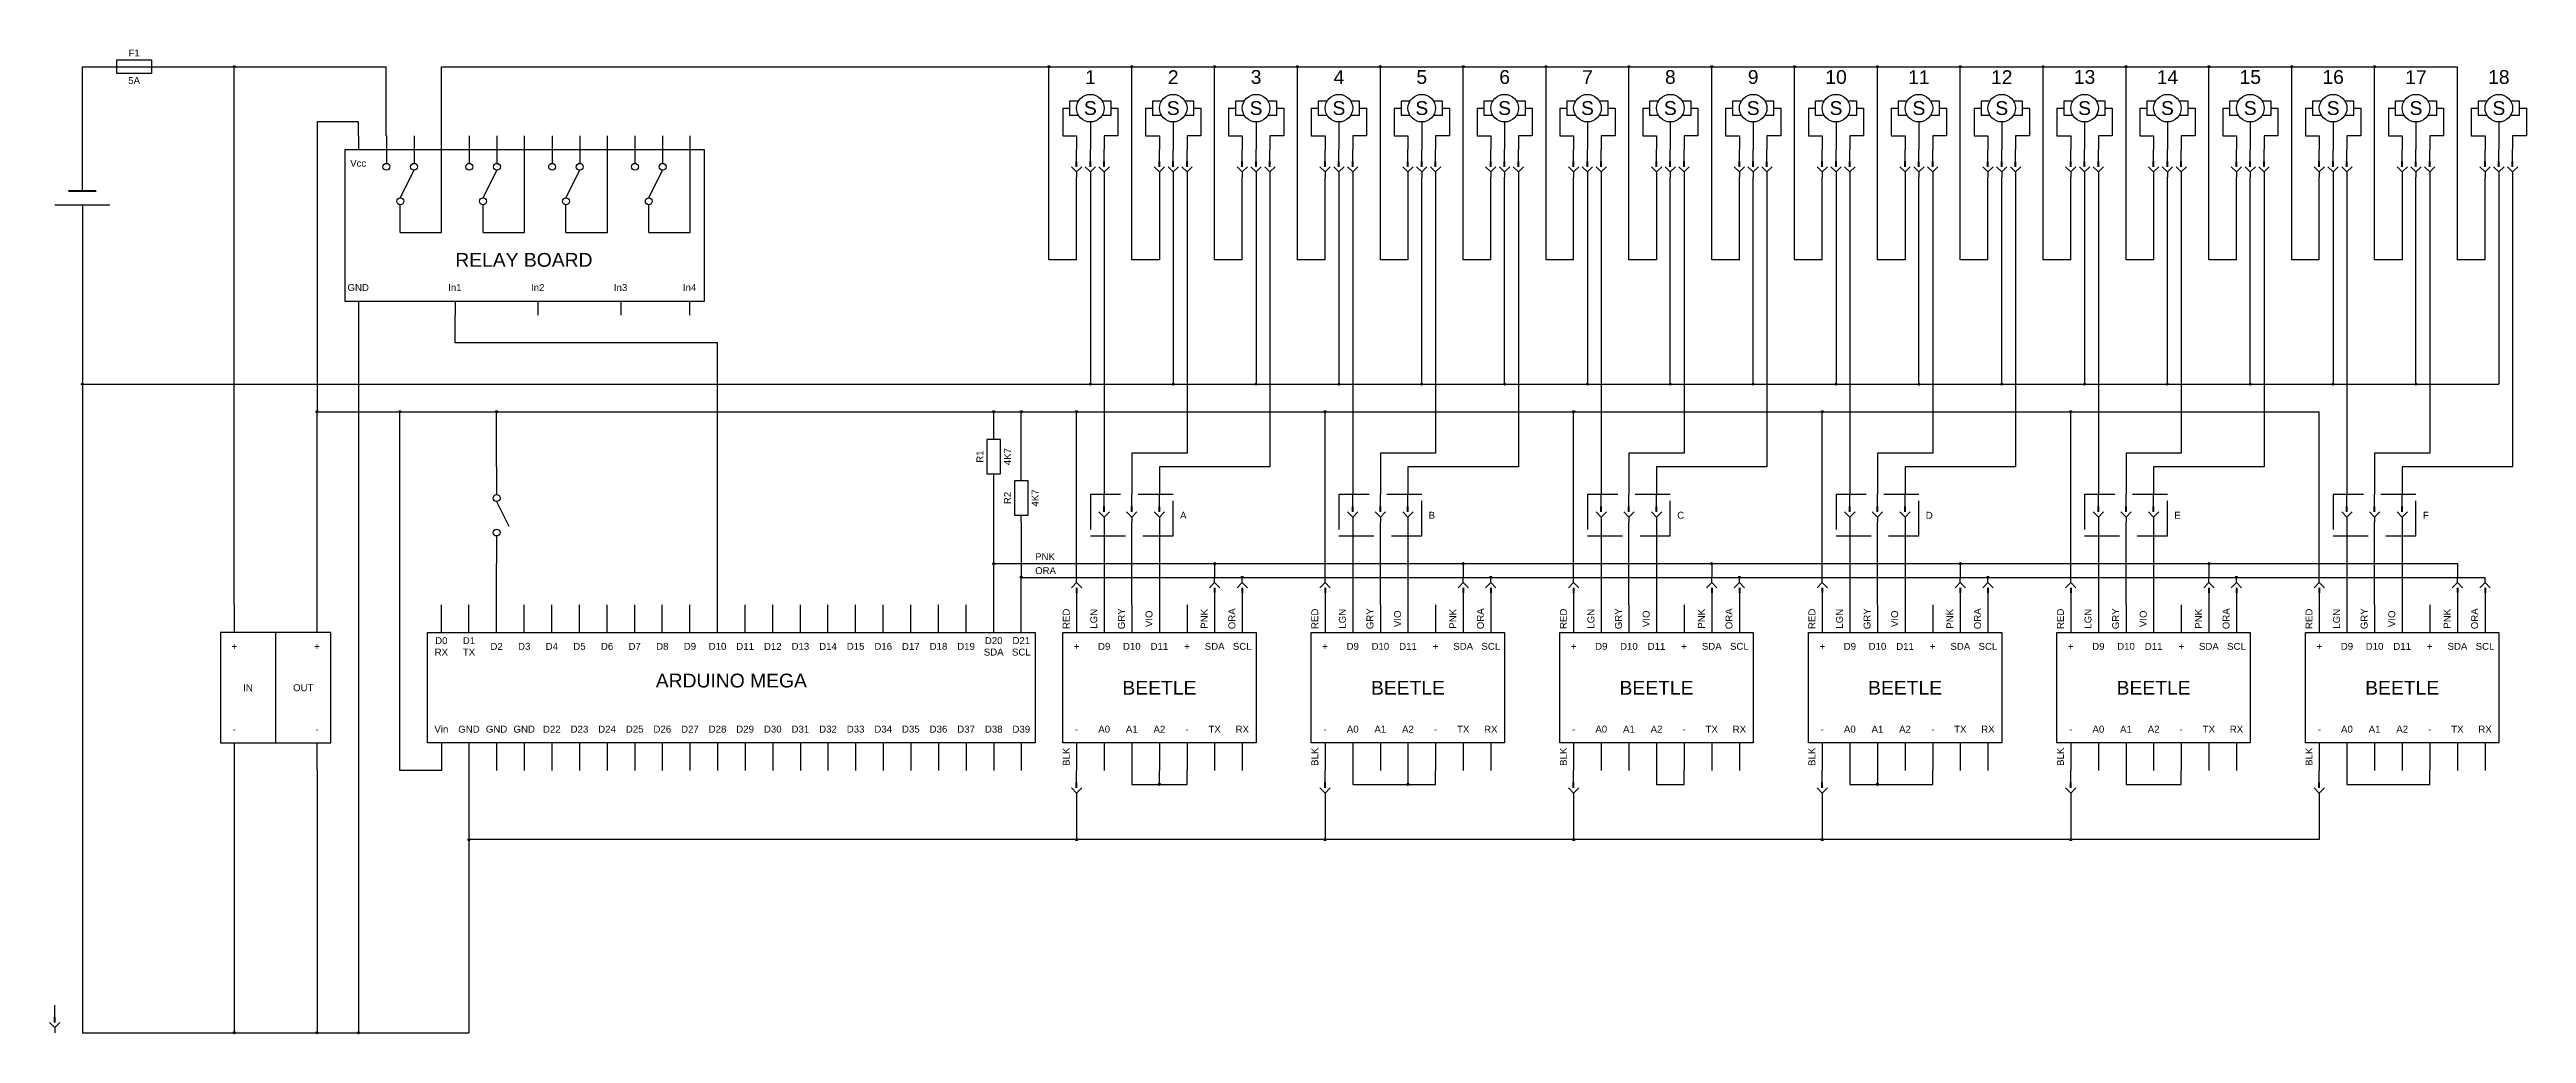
# Model space of a CAD drawing. Header units: millimetres. Extents: x -2 to 895, y 0 to 356.
import ezdxf
from ezdxf.enums import TextEntityAlignment as Align

# ---------------------------------------------------------------- set-up
doc = ezdxf.new("R2010")
doc.units = ezdxf.units.MM
doc.linetypes.add('BORDER', pattern=[44.45, 12.7, -6.35, 12.7, -6.35, 0, -6.35])
doc.styles.get("Standard").update_dxf_attribs({"font": 'arial.ttf'})

# ---------------------------------------------------------------- blocks, each defined once
blk = doc.blocks.new('ARDUINO_MEGA')
for p, q in [((0, -10), (0, 0)), ((10, -10), (10, 0)), ((20, -10), (20, 0)), ((30, -10), (30, 0)), ((40, -10), (40, 0)), ((50, -10), (50, 0)), ((60, -10), (60, 0)), ((70, -10), (70, 0)), ((80, -10), (80, 0)), ((90, -10), (90, 0)), ((100, -10), (100, 0)), ((110, -10), (110, 0)), ((120, -10), (120, 0)), ((130, -10), (130, 0)), ((140, -10), (140, 0)), ((150, -10), (150, 0)), ((160, -10), (160, 0)), ((170, -10), (170, 0)), ((180, -10), (180, 0)), ((190, -10), (190, 0)), ((200, -10), (200, 0)), ((210, -10), (210, 0)), ((0, -50), (0, -60)), ((10, -50), (10, -60)), ((20, -50), (20, -60)), ((30, -50), (30, -60)), ((40, -50), (40, -60)), ((50, -50), (50, -60)), ((60, -50), (60, -60)), ((70, -50), (70, -60)), ((80, -50), (80, -60)), ((90, -50), (90, -60)), ((100, -50), (100, -60)), ((110, -50), (110, -60)), ((120, -50), (120, -60)), ((130, -50), (130, -60)), ((140, -50), (140, -60)), ((150, -50), (150, -60)), ((160, -50), (160, -60)), ((170, -50), (170, -60)), ((180, -50), (180, -60)), ((190, -50), (190, -60)), ((200, -50), (200, -60)), ((210, -50), (210, -60))]:
    blk.add_line(p, q)
blk.add_lwpolyline([(-5, -50), (-5, -10), (215, -10), (215, -50)], close=True)
at = {"char_height": 2.5, "attachment_point": 5}
for s, insert, width in [('{D0\\PRX}', (0, -15), 10), ('{D1\\PTX}', (10, -15), 10), ('D2', (20, -15), 10), ('D3', (30, -15), 10), ('D4', (40, -15), 10), ('D5', (50, -15), 10), ('D6', (60, -15), 10), ('D7', (70, -15), 10), ('{D8}', (80, -15), 10), ('{D9}', (90, -15), 10), ('{D10}', (100, -15), 10), ('{D11}', (110, -15), 10), ('{D12}', (120, -15), 10), ('{D13}', (130, -15), 10), ('{D14}', (140, -15), 10), ('{D15}', (150, -15), 10), ('{D16}', (160, -15), 10), ('{D17}', (170, -15), 10), ('{D18}', (180, -15), 10), ('{D19}', (190, -15), 10), ('{D20\\PSDA}', (200, -15), 10), ('{D21\\PSCL}', (210, -15), 10), ('{\\H2x;ARDUINO MEGA}', (105, -27.42), 220), ('{Vin}', (0, -45), 10), ('{GND}', (10, -45), 10), ('{GND}', (20, -45), 10), ('{GND}', (30, -45), 10), ('{D22}', (40, -45), 10), ('{D23}', (50, -45), 10), ('{D24}', (60, -45), 10), ('{D25}', (70, -45), 10), ('{D26}', (80, -45), 10), ('{D27}', (90, -45), 10), ('{D28}', (100, -45), 10), ('{D29}', (110, -45), 10), ('{D30}', (120, -45), 10), ('{D31}', (130, -45), 10), ('{D32}', (140, -45), 10), ('{D33}', (150, -45), 10), ('{D34}', (160, -45), 10), ('{D35}', (170, -45), 10), ('{D36}', (180, -45), 10), ('{D37}', (190, -45), 10), ('{D38}', (200, -45), 10), ('{D39}', (210, -45), 10)]:
    blk.add_mtext(s, dxfattribs=dict(at, insert=insert, width=width))
blk = doc.blocks.new('UBEC')
for p, q in [((0, 0), (0, -10)), ((30, -10), (30, 0)), ((15, -10), (15, -50)), ((0, -50), (0, -60)), ((30, -60), (30, -50))]:
    blk.add_line(p, q)
blk.add_lwpolyline([(35, -50), (35, -10), (-5, -10), (-5, -50)], close=True)
at = {"char_height": 2.5, "width": 10, "attachment_point": 5}
for s, insert in [('{+}', (0, -15)), ('{+}', (30, -15)), ('{IN}', (5, -30)), ('{OUT}', (25, -30)), ('{-}', (0, -45)), ('{-}', (30, -45))]:
    blk.add_mtext(s, dxfattribs=dict(at, insert=insert))
blk = doc.blocks.new('SWITCH-SPST')
for p, q in [((0, 0), (0, -10)), ((0, -12.5), (4.47, -21.44)), ((0, -25), (0, -35))]:
    blk.add_line(p, q)
for centre in [(0, -11.25), (0, -23.75)]:
    blk.add_circle(centre, 1.25)
blk = doc.blocks.new('ARDUINO_BEETLE')
for p, q in [((0, 60), (0, 50)), ((10, 60), (10, 50)), ((20, 60), (20, 50)), ((30, 60), (30, 50)), ((40, 60), (40, 50)), ((50, 60), (50, 50)), ((60, 60), (60, 50)), ((0, 10), (0, 0)), ((10, 10), (10, 0)), ((20, 10), (20, 0)), ((30, 10), (30, 0)), ((40, 10), (40, 0)), ((50, 10), (50, 0)), ((60, 10), (60, 0))]:
    blk.add_line(p, q)
blk.add_lwpolyline([(-5, 10), (-5, 50), (65, 50), (65, 10)], close=True)
at = {"attachment_point": 5}
for s, insert, char_height, width in [('{+}', (0, 45), 2.5, 10), ('D9', (10, 45), 2.5, 10), ('D10', (20, 45), 2.5, 10), ('D11', (30, 45), 2.5, 10), ('{+}', (40, 45), 2.5, 10), ('{+}', (40, 45), 2.5, 10), ('SDA', (50, 45), 2.5, 10), ('SCL', (60, 45), 2.5, 10), ('{BEETLE}', (30, 30), 5, 60), ('{-}', (0, 15), 2.5, 10), ('A0', (10, 15), 2.5, 10), ('A1', (20, 15), 2.5, 10), ('A2', (30, 15), 2.5, 10), ('{-}', (40, 15), 2.5, 10), ('{-}', (40, 15), 2.5, 10), ('{TX}', (50, 15), 2.5, 20), ('RX', (60, 15), 2.5, 20)]:
    blk.add_mtext(s, dxfattribs=dict(at, insert=insert, char_height=char_height, width=width))
blk = doc.blocks.new('RESISTOR')
for p, q in [((0, 15), (0, 17.5)), ((0, 0), (0, 2.5))]:
    blk.add_line(p, q)
blk.add_lwpolyline([(-2.5, 2.5), (2.5, 2.5), (2.5, 15), (-2.5, 15)], close=True)
for tag, p in [('COMPONENT NUMBER', (-5, 8.75)), ('RATING', (5, 8.75))]:
    blk.add_attdef(tag, text='', height=2.5, rotation=90).set_placement(p, align=Align.MIDDLE_CENTER)
blk = doc.blocks.new('PLUG_SOCKET')
for p, q in [((0, 5.625), (0, 10)), ((-1.875, 3.75), (0, 1.875)), ((0, 1.875), (1.875, 3.75)), ((0, 1.875), (0, 0))]:
    blk.add_line(p, q)
at = {"lineweight": 70}
blk.add_line((0, 3.75), (0, 5.625), dxfattribs=at)
blk = doc.blocks.new('SERVO')
for p, q in [((-5, 25), (-2.5, 25)), ((-5, 25), (-5, 15)), ((5, 20), (5, 10)), ((12.5, 25), (15, 25)), ((15, 25), (15, 15)), ((-5, 15), (0, 15)), ((0, 15), (0, 15)), ((0, 15), (0, 10)), ((15, 15), (10, 15)), ((10, 15), (10, 10))]:
    blk.add_line(p, q)
for points in [[(0.67, 27.5), (-2.5, 27.5), (-2.5, 22.5), (0.67, 22.5)], [(9.33, 22.5), (12.5, 22.5), (12.5, 27.5), (9.33, 27.5)]]:
    blk.add_lwpolyline(points)
blk.add_circle((5, 25), 5)
for p in [(0, 0), (5, 0), (10, 0)]:
    blk.add_blockref('PLUG_SOCKET', p)
at = {"insert": (5, 25), "char_height": 5, "width": 20, "attachment_point": 5}
blk.add_mtext('{S}', dxfattribs=at)
blk = doc.blocks.new('BATTERY')
for p, q in [((0, 20), (0, 35)), ((0, 35), (0, 35)), ((-10, 15), (10, 15)), ((0, 15), (0, 0))]:
    blk.add_line(p, q)
at = {"lineweight": 70}
blk.add_line((-5, 20), (5, 20), dxfattribs=at)
blk = doc.blocks.new('FUSE')
blk.add_line((0, 0), (17.5, 0))
blk.add_lwpolyline([(2.5, -2.5), (2.5, 2.5), (15, 2.5), (15, -2.5)], close=True)
for tag, p in [('COMPONENT', (8.75, 5)), ('RATING', (8.75, -5))]:
    blk.add_attdef(tag, text='', height=2.5).set_placement(p, align=Align.MIDDLE_CENTER)
blk = doc.blocks.new('SWITCH-SPDT')
for p, q in [((0, 0), (0, -10)), ((0, -12.5), (-5, -22.5)), ((-5, -35), (-5, -25)), ((5, -35), (5, -25))]:
    blk.add_line(p, q)
for centre in [(0, -11.25), (-5, -23.75), (5, -23.75)]:
    blk.add_circle(centre, 1.25)
blk = doc.blocks.new('4WAY-RELAY-BOARD')
for p, q in [((0.11, 60), (0.11, 65)), ((30.11, 30), (30.11, 65)), ((60.11, 30), (60.11, 65)), ((90.11, 30), (90.11, 65)), ((120.11, 30), (120.11, 65)), ((15.11, 30), (30.11, 30)), ((45.11, 30), (60.11, 30)), ((75.11, 30), (90.11, 30)), ((105.11, 30), (120.11, 30)), ((0.11, 0), (0.11, 5)), ((35.11, 0), (35.11, 5)), ((65.11, 0), (65.11, 5)), ((95.11, 0), (95.11, 5)), ((120, 0), (120, 5))]:
    blk.add_line(p, q)
blk.add_lwpolyline([(125.11, 60), (125.11, 5), (-4.89, 5), (-4.89, 60)], close=True)
at = {"rotation": 180}
for p in [(15.11, 30), (45.11, 30), (75.11, 30), (105.11, 30)]:
    blk.add_blockref('SWITCH-SPDT', p, dxfattribs=at)
at = {"attachment_point": 5}
for s, insert, char_height, width in [('{Vcc}', (-0.11, 55), 2.5, 10), ('{RELAY BOARD}', (59.89, 20), 5, 130), ('{GND}', (-0.11, 10), 2.5, 10), ('{In1}', (34.89, 10), 2.5, 10), ('{In2}', (64.89, 10), 2.5, 10), ('{In3}', (94.89, 10), 2.5, 10), ('{In4}', (119.89, 10), 2.5, 10)]:
    blk.add_mtext(s, dxfattribs=dict(at, insert=insert, char_height=char_height, width=width))
blk = doc.blocks.new('CONNECTION')
at = {"lineweight": 100}
blk.add_circle((0, 0), 0.25, dxfattribs=at)

msp = doc.modelspace()

# ---------------------------------------------------------------- hatches: boundary and pattern name
h = msp.add_hatch(color=256)
h.set_gradient(one_color=1)
edge = h.paths.add_edge_path()
edge.add_arc((125, 225), 1, 0, 360)
edge = h.paths.add_edge_path(flags=16)
edge.add_arc((125, 225), 1, 0, 360)

# ---------------------------------------------------------------- linework, layer by layer
for p, q in [((10, 350), (20, 350)), ((10, 320), (10, 350)), ((35, 350), (120, 350)), ((65, 155), (65, 350)), ((120, 325), (120, 350)), ((140, 325), (140, 350)), ((140, 350), (870, 350)), ((360, 280), (360, 350)), ((390, 280), (390, 350)), ((420, 280), (420, 350)), ((450, 280), (450, 350)), ((480, 280), (480, 350)), ((510, 280), (510, 350)), ((540, 280), (540, 350)), ((570, 280), (570, 350)), ((600, 280), (600, 350)), ((630, 280), (630, 350)), ((660, 280), (660, 350)), ((690, 280), (690, 350)), ((720, 280), (720, 350)), ((750, 280), (750, 350)), ((780, 280), (780, 350)), ((810, 280), (810, 350)), ((840, 280), (840, 350)), ((870, 280), (870, 350)), ((110, 330), (95, 330)), ((95, 330), (95, 225)), ((110, 325), (110, 330)), ((370, 280), (370, 310)), ((375, 310), (375, 235)), ((380, 310), (380, 195)), ((400, 310), (400, 280)), ((405, 310), (405, 235)), ((410, 310), (410, 210)), ((430, 280), (430, 310)), ((435, 310), (435, 235)), ((440, 310), (440, 205)), ((460, 280), (460, 310)), ((465, 310), (465, 235)), ((470, 310), (470, 195)), ((490, 310), (490, 280)), ((495, 235), (495, 310)), ((500, 310), (500, 210)), ((520, 280), (520, 310)), ((525, 235), (525, 310)), ((530, 310), (530, 205)), ((550, 280), (550, 310)), ((555, 310), (555, 235)), ((560, 310), (560, 195)), ((580, 310), (580, 280)), ((585, 235), (585, 310)), ((590, 310), (590, 210)), ((610, 280), (610, 310)), ((615, 235), (615, 310)), ((620, 310), (620, 205)), ((640, 280), (640, 310)), ((645, 310), (645, 235)), ((650, 310), (650, 195)), ((670, 310), (670, 280)), ((675, 235), (675, 310)), ((680, 310), (680, 210)), ((700, 280), (700, 310)), ((705, 235), (705, 310)), ((710, 310), (710, 205)), ((730, 280), (730, 310)), ((735, 310), (735, 235)), ((740, 310), (740, 195)), ((760, 310), (760, 280)), ((765, 235), (765, 310)), ((770, 310), (770, 210)), ((790, 280), (790, 310)), ((795, 235), (795, 310)), ((800, 310), (800, 205)), ((820, 280), (820, 310)), ((825, 310), (825, 235)), ((830, 310), (830, 195)), ((850, 310), (850, 280)), ((855, 235), (855, 310)), ((860, 310), (860, 210)), ((880, 280), (880, 310)), ((885, 310), (885, 235)), ((890, 310), (890, 205)), ((10, 285), (10, 235)), ((370, 280), (360, 280)), ((400, 280), (390, 280)), ((430, 280), (420, 280)), ((460, 280), (450, 280)), ((490, 280), (480, 280)), ((520, 280), (510, 280)), ((550, 280), (540, 280)), ((580, 280), (570, 280)), ((610, 280), (600, 280)), ((640, 280), (630, 280)), ((670, 280), (660, 280)), ((700, 280), (690, 280)), ((730, 280), (720, 280)), ((760, 280), (750, 280)), ((790, 280), (780, 280)), ((820, 280), (810, 280)), ((850, 280), (840, 280)), ((880, 280), (870, 280)), ((110, 260), (110, 0)), ((145, 250), (145, 260)), ((240, 250), (145, 250)), ((240, 155), (240, 250)), ((10, 235), (10, 0)), ((10, 235), (885, 235)), ((95, 155), (95, 225)), ((95, 225), (820, 225)), ((125, 95), (125, 225)), ((160, 205), (160, 225)), ((160, 225), (160, 225)), ((340, 215), (340, 225)), ((350, 200), (350, 225)), ((370, 165), (370, 225)), ((460, 165), (460, 225)), ((550, 165), (550, 225)), ((640, 165), (640, 225)), ((730, 165), (730, 225)), ((820, 165), (820, 225)), ((410, 210), (390, 210)), ((390, 210), (390, 195)), ((500, 210), (480, 210)), ((480, 210), (480, 195)), ((590, 210), (570, 210)), ((570, 210), (570, 195)), ((680, 210), (660, 210)), ((660, 210), (660, 195)), ((770, 210), (750, 210)), ((750, 210), (750, 195)), ((860, 210), (840, 210)), ((840, 210), (840, 195)), ((340, 170), (340, 200)), ((440, 205), (400, 205)), ((400, 205), (400, 195)), ((530, 205), (490, 205)), ((490, 205), (490, 195)), ((620, 205), (580, 205)), ((580, 205), (580, 195)), ((710, 205), (670, 205)), ((670, 205), (670, 195)), ((800, 205), (760, 205)), ((760, 205), (760, 195)), ((890, 205), (850, 205)), ((850, 205), (850, 195)), ((350, 185), (350, 165)), ((380, 185), (380, 155)), ((390, 155), (390, 185)), ((400, 185), (400, 155)), ((470, 185), (470, 155)), ((480, 155), (480, 185)), ((490, 185), (490, 155)), ((560, 185), (560, 155)), ((570, 155), (570, 185)), ((580, 185), (580, 155)), ((650, 185), (650, 155)), ((660, 155), (660, 185)), ((670, 185), (670, 155)), ((740, 185), (740, 155)), ((750, 155), (750, 185)), ((760, 185), (760, 155)), ((830, 185), (830, 155)), ((840, 155), (840, 185)), ((850, 185), (850, 155)), ((160, 155), (160, 170)), ((340, 155), (340, 170)), ((340, 170), (870, 170)), ((350, 155), (350, 165)), ((350, 165), (880, 165)), ((420, 170), (420, 165)), ((510, 170), (510, 165)), ((600, 170), (600, 165)), ((690, 170), (690, 165)), ((780, 170), (780, 165)), ((870, 170), (870, 165)), ((65, 95), (65, 0)), ((95, 95), (95, 0)), ((140, 95), (125, 95)), ((150, 95), (150, 0)), ((390, 95), (390, 90)), ((390, 90), (400, 90)), ((400, 90), (400, 95)), ((400, 90), (410, 90)), ((410, 90), (410, 95)), ((470, 95), (470, 90)), ((470, 90), (500, 90)), ((490, 95), (490, 90)), ((500, 90), (500, 95)), ((580, 95), (580, 90)), ((580, 90), (590, 90)), ((590, 90), (590, 95)), ((650, 95), (650, 90)), ((650, 90), (680, 90)), ((660, 95), (660, 90)), ((680, 90), (680, 95)), ((750, 95), (750, 90)), ((750, 90), (770, 90)), ((770, 90), (770, 95)), ((830, 95), (830, 90)), ((830, 90), (860, 90)), ((860, 90), (860, 95)), ((370, 85), (370, 70)), ((460, 85), (460, 70)), ((550, 85), (550, 70)), ((640, 85), (640, 70)), ((730, 85), (730, 70)), ((820, 85), (820, 70)), ((820, 70), (150, 70)), ((10, 0), (150, 0))]:
    msp.add_line(p, q)
at = {"linetype": 'BORDER'}
for points in [[(375, 195), (375, 180), (405, 180), (405, 195)], [(465, 195), (465, 180), (495, 180), (495, 195)], [(555, 195), (555, 180), (585, 180), (585, 195)], [(645, 195), (645, 180), (675, 180), (675, 195)], [(735, 195), (735, 180), (765, 180), (765, 195)], [(825, 195), (825, 180), (855, 180), (855, 195)]]:
    msp.add_lwpolyline(points, close=True, dxfattribs=at)
msp.add_point((125, 225))
msp.add_point((125, 225))

# ---------------------------------------------------------------- block references
for name, p, values in [('FUSE', (20, 350), {'COMPONENT': 'F1', 'RATING': '5A'}), ('RESISTOR', (340, 200), {'COMPONENT NUMBER': 'R1', 'RATING': '4K7'}), ('RESISTOR', (350, 185), {'COMPONENT NUMBER': 'R2', 'RATING': '4K7'})]:
    msp.add_blockref(name, p).add_auto_attribs(values)
for name, p in [('CONNECTION', (65, 350)), ('CONNECTION', (360, 350)), ('CONNECTION', (390, 350)), ('CONNECTION', (420, 350)), ('CONNECTION', (450, 350)), ('CONNECTION', (480, 350)), ('CONNECTION', (510, 350)), ('CONNECTION', (540, 350)), ('CONNECTION', (570, 350)), ('CONNECTION', (600, 350)), ('CONNECTION', (630, 350)), ('CONNECTION', (660, 350)), ('CONNECTION', (690, 350)), ('CONNECTION', (720, 350)), ('CONNECTION', (750, 350)), ('CONNECTION', (780, 350)), ('CONNECTION', (810, 350)), ('CONNECTION', (840, 350)), ('SERVO', (370, 310)), ('SERVO', (400, 310)), ('SERVO', (430, 310)), ('SERVO', (460, 310)), ('SERVO', (490, 310)), ('SERVO', (520, 310)), ('SERVO', (550, 310)), ('SERVO', (580, 310)), ('SERVO', (610, 310)), ('SERVO', (640, 310)), ('SERVO', (670, 310)), ('SERVO', (700, 310)), ('SERVO', (730, 310)), ('SERVO', (760, 310)), ('SERVO', (790, 310)), ('SERVO', (820, 310)), ('SERVO', (850, 310)), ('SERVO', (880, 310)), ('4WAY-RELAY-BOARD', (110, 260)), ('BATTERY', (10, 285)), ('CONNECTION', (10, 235)), ('CONNECTION', (375, 235)), ('CONNECTION', (405, 235)), ('CONNECTION', (435, 235)), ('CONNECTION', (465, 235)), ('CONNECTION', (495, 235)), ('CONNECTION', (525, 235)), ('CONNECTION', (555, 235)), ('CONNECTION', (585, 235)), ('CONNECTION', (615, 235)), ('CONNECTION', (645, 235)), ('CONNECTION', (675, 235)), ('CONNECTION', (705, 235)), ('CONNECTION', (735, 235)), ('CONNECTION', (765, 235)), ('CONNECTION', (795, 235)), ('CONNECTION', (825, 235)), ('CONNECTION', (855, 235)), ('CONNECTION', (95, 225)), ('CONNECTION', (125, 225)), ('CONNECTION', (160, 225)), ('CONNECTION', (340, 225)), ('CONNECTION', (350, 225)), ('CONNECTION', (370, 225)), ('CONNECTION', (460, 225)), ('CONNECTION', (550, 225)), ('CONNECTION', (640, 225)), ('CONNECTION', (730, 225)), ('SWITCH-SPST', (160, 205)), ('PLUG_SOCKET', (380, 185)), ('PLUG_SOCKET', (390, 185)), ('PLUG_SOCKET', (400, 185)), ('PLUG_SOCKET', (470, 185)), ('PLUG_SOCKET', (480, 185)), ('PLUG_SOCKET', (490, 185)), ('PLUG_SOCKET', (560, 185)), ('PLUG_SOCKET', (570, 185)), ('PLUG_SOCKET', (580, 185)), ('PLUG_SOCKET', (650, 185)), ('PLUG_SOCKET', (660, 185)), ('PLUG_SOCKET', (670, 185)), ('PLUG_SOCKET', (740, 185)), ('PLUG_SOCKET', (750, 185)), ('PLUG_SOCKET', (760, 185)), ('PLUG_SOCKET', (830, 185)), ('PLUG_SOCKET', (840, 185)), ('PLUG_SOCKET', (850, 185)), ('CONNECTION', (340, 170)), ('CONNECTION', (350, 165)), ('CONNECTION', (420, 170)), ('CONNECTION', (430, 165)), ('CONNECTION', (510, 170)), ('CONNECTION', (520, 165)), ('CONNECTION', (600, 170)), ('CONNECTION', (610, 165)), ('CONNECTION', (690, 170)), ('CONNECTION', (700, 165)), ('CONNECTION', (780, 170)), ('CONNECTION', (790, 165)), ('UBEC', (65, 155)), ('ARDUINO_MEGA', (140, 155)), ('ARDUINO_BEETLE', (370, 95)), ('ARDUINO_BEETLE', (460, 95)), ('ARDUINO_BEETLE', (550, 95)), ('ARDUINO_BEETLE', (640, 95)), ('ARDUINO_BEETLE', (730, 95)), ('ARDUINO_BEETLE', (820, 95)), ('CONNECTION', (400, 90)), ('CONNECTION', (490, 90)), ('CONNECTION', (660, 90)), ('CONNECTION', (150, 70)), ('CONNECTION', (370, 70)), ('CONNECTION', (460, 70)), ('CONNECTION', (550, 70)), ('CONNECTION', (640, 70)), ('CONNECTION', (730, 70)), ('PLUG_SOCKET', (0, 0)), ('CONNECTION', (65, 0)), ('CONNECTION', (95, 0)), ('CONNECTION', (110, 0))]:
    msp.add_blockref(name, p)
at = {"xscale": -1, "rotation": 180}
for p in [(370, 165), (420, 165), (430, 165), (460, 165), (510, 165), (520, 165), (550, 165), (600, 165), (610, 165), (640, 165), (690, 165), (700, 165), (730, 165), (780, 165), (790, 165), (820, 165), (870, 165), (880, 165)]:
    msp.add_blockref('PLUG_SOCKET', p, dxfattribs=at)
at = {"xscale": -1}
for p in [(370, 85), (460, 85), (550, 85), (640, 85), (730, 85), (820, 85)]:
    msp.add_blockref('PLUG_SOCKET', p, dxfattribs=at)

# ---------------------------------------------------------------- texts
at = {"char_height": 2.5}
for s, insert, width, attachment_point in [('{\\H2x;1}', (375, 343.73), 20, 8), ('{\\H2x;2}', (405, 343.73), 20, 8), ('{\\H2x;\\P3}', (435, 343.73), 20, 8), ('{\\H2x;4}', (465, 343.73), 20, 8), ('{\\H2x;5}', (495, 343.73), 20, 8), ('{\\H2x;6}', (525, 343.73), 20, 8), ('{\\H2x;7}', (555, 343.73), 20, 8), ('{\\H2x;8}', (585, 343.73), 20, 8), ('{\\H2x;9}', (615, 343.73), 20, 8), ('{\\H2x;10}', (645, 343.73), 20, 8), ('{\\H2x;11}', (675, 343.73), 20, 8), ('{\\H2x;12}', (705, 343.73), 20, 8), ('{\\H2x;13}', (735, 343.73), 20, 8), ('{\\H2x;14}', (765, 343.73), 20, 8), ('{\\H2x;15}', (795, 343.73), 20, 8), ('{\\H2x;16}', (825, 343.73), 20, 8), ('{\\H2x;17}', (855, 343.73), 20, 8), ('{\\H2x;18}', (885, 343.73), 20, 8), ('{A}', (407.5, 187.5), 10, 4), ('{B}', (497.5, 187.5), 10, 4), ('{C}', (587.5, 187.5), 10, 4), ('{D}', (677.5, 187.5), 10, 4), ('{E}', (767.5, 187.5), 10, 4), ('{F}', (857.5, 187.5), 10, 4), ('{PNK}', (355, 173.75), 15, 1), ('{ORA}', (355, 166.16), 15, 7)]:
    msp.add_mtext(s, dxfattribs=dict(at, insert=insert, width=width, attachment_point=attachment_point))
at = {"char_height": 2.5, "width": 10, "attachment_point": 5, "rotation": 90}
for s, insert in [('{RED}', (366.25, 150)), ('{LGN}', (376.25, 150)), ('{GRY}', (386.25, 150)), ('{VIO}', (396.25, 150)), ('{PNK}', (416.25, 150)), ('{ORA}', (426.25, 150)), ('{RED}', (456.25, 150)), ('{LGN}', (466.25, 150)), ('{GRY}', (476.25, 150)), ('{VIO}', (486.25, 150)), ('{PNK}', (506.25, 150)), ('{ORA}', (516.25, 150)), ('{RED}', (546.25, 150)), ('{LGN}', (556.25, 150)), ('{GRY}', (566.25, 150)), ('{VIO}', (576.25, 150)), ('{PNK}', (596.25, 150)), ('{ORA}', (606.25, 150)), ('{RED}', (636.25, 150)), ('{LGN}', (646.25, 150)), ('{GRY}', (656.25, 150)), ('{VIO}', (666.25, 150)), ('{PNK}', (686.25, 150)), ('{ORA}', (696.25, 150)), ('{RED}', (726.25, 150)), ('{LGN}', (736.25, 150)), ('{GRY}', (746.25, 150)), ('{VIO}', (756.25, 150)), ('{PNK}', (776.25, 150)), ('{ORA}', (786.25, 150)), ('{RED}', (816.25, 150)), ('{LGN}', (826.25, 150)), ('{GRY}', (836.25, 150)), ('{VIO}', (846.25, 150)), ('{PNK}', (866.25, 150)), ('{ORA}', (876.25, 150)), ('{BLK}', (366.25, 100)), ('{BLK}', (456.25, 100)), ('{BLK}', (546.25, 100)), ('{BLK}', (636.25, 100)), ('{BLK}', (726.25, 100)), ('{BLK}', (816.25, 100))]:
    msp.add_mtext(s, dxfattribs=dict(at, insert=insert))

doc.saveas('drawing.dxf')
